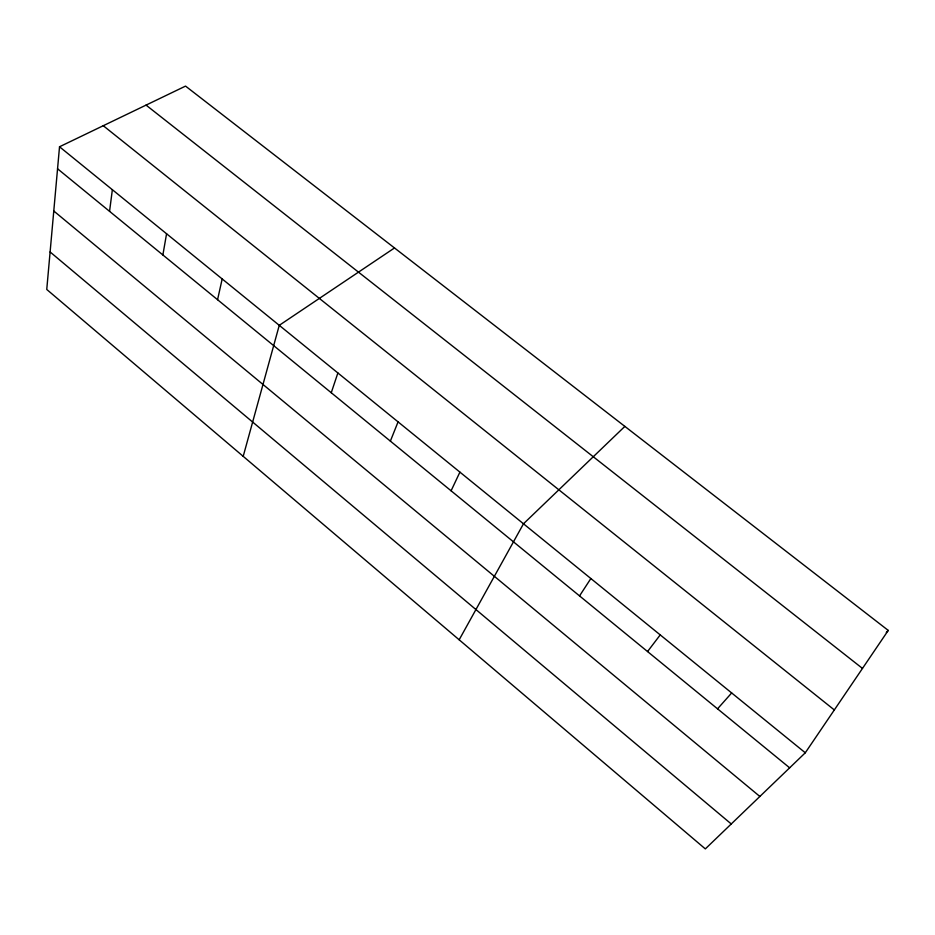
<?xml version="1.0" encoding="UTF-8"?>
<svg xmlns="http://www.w3.org/2000/svg" width="935" height="935" viewBox="0 0 935 935"><rect width="100%" height="100%" fill="white"/><g stroke="black" fill="none" stroke-linecap="round" stroke-linejoin="round"><path stroke-width="1.4" d="M59.524 146.772L46.75 289.464L705.329 848.898L805.292 752.78L888.25 630.412L185.539 86.102L59.524 146.772L805.292 752.78M109.559 211.333L112.364 189.711M162.877 254.963L166.57 233.75M217.563 299.714L222.179 278.946M243.205 456.338L279.261 325.333L394.5 247.962M331.259 392.747L337.874 372.948M390.374 441.121L398.065 421.872M451.091 490.805L459.915 472.128M459.167 639.797L523.483 523.787L624.861 426.395M579.548 595.911L590.862 578.531M647.546 651.555L660.227 634.9M717.542 708.835L731.673 692.952M886.287 632.387L888.25 630.412M146.047 105.106L862.479 668.42M103.259 125.711L834.324 709.946M57.549 168.779L789.643 767.822M53.774 210.994L759.863 796.468M50.104 251.959L731.263 823.969"/></g></svg>
